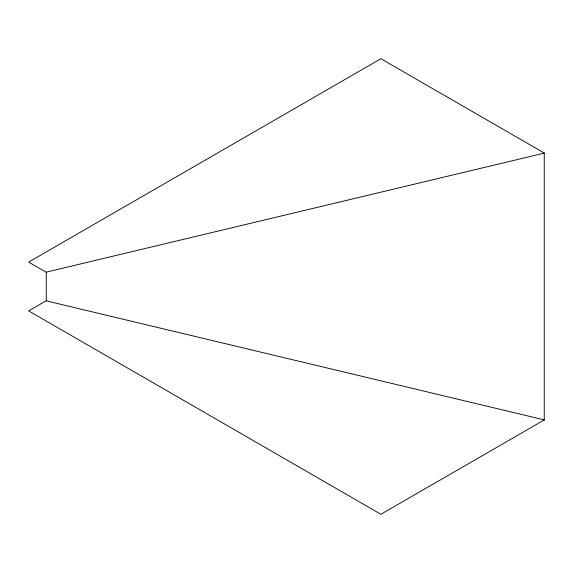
<?xml version="1.0" encoding="UTF-8"?>
<svg xmlns="http://www.w3.org/2000/svg" width="573" height="573" viewBox="0 0 573 573"><rect width="100%" height="100%" fill="white"/><g stroke="black" fill="none" stroke-linecap="round" stroke-linejoin="round"><path stroke-width="0.86" d="M46.263 300.739L28.65 310.903L380.887 514.268L544.243 419.959M544.35 153.106L46.263 272.139L46.263 300.861L544.35 419.894M544.243 153.041L380.887 58.733L28.65 262.097L46.263 272.261M544.243 153.17L544.243 419.83"/></g></svg>
